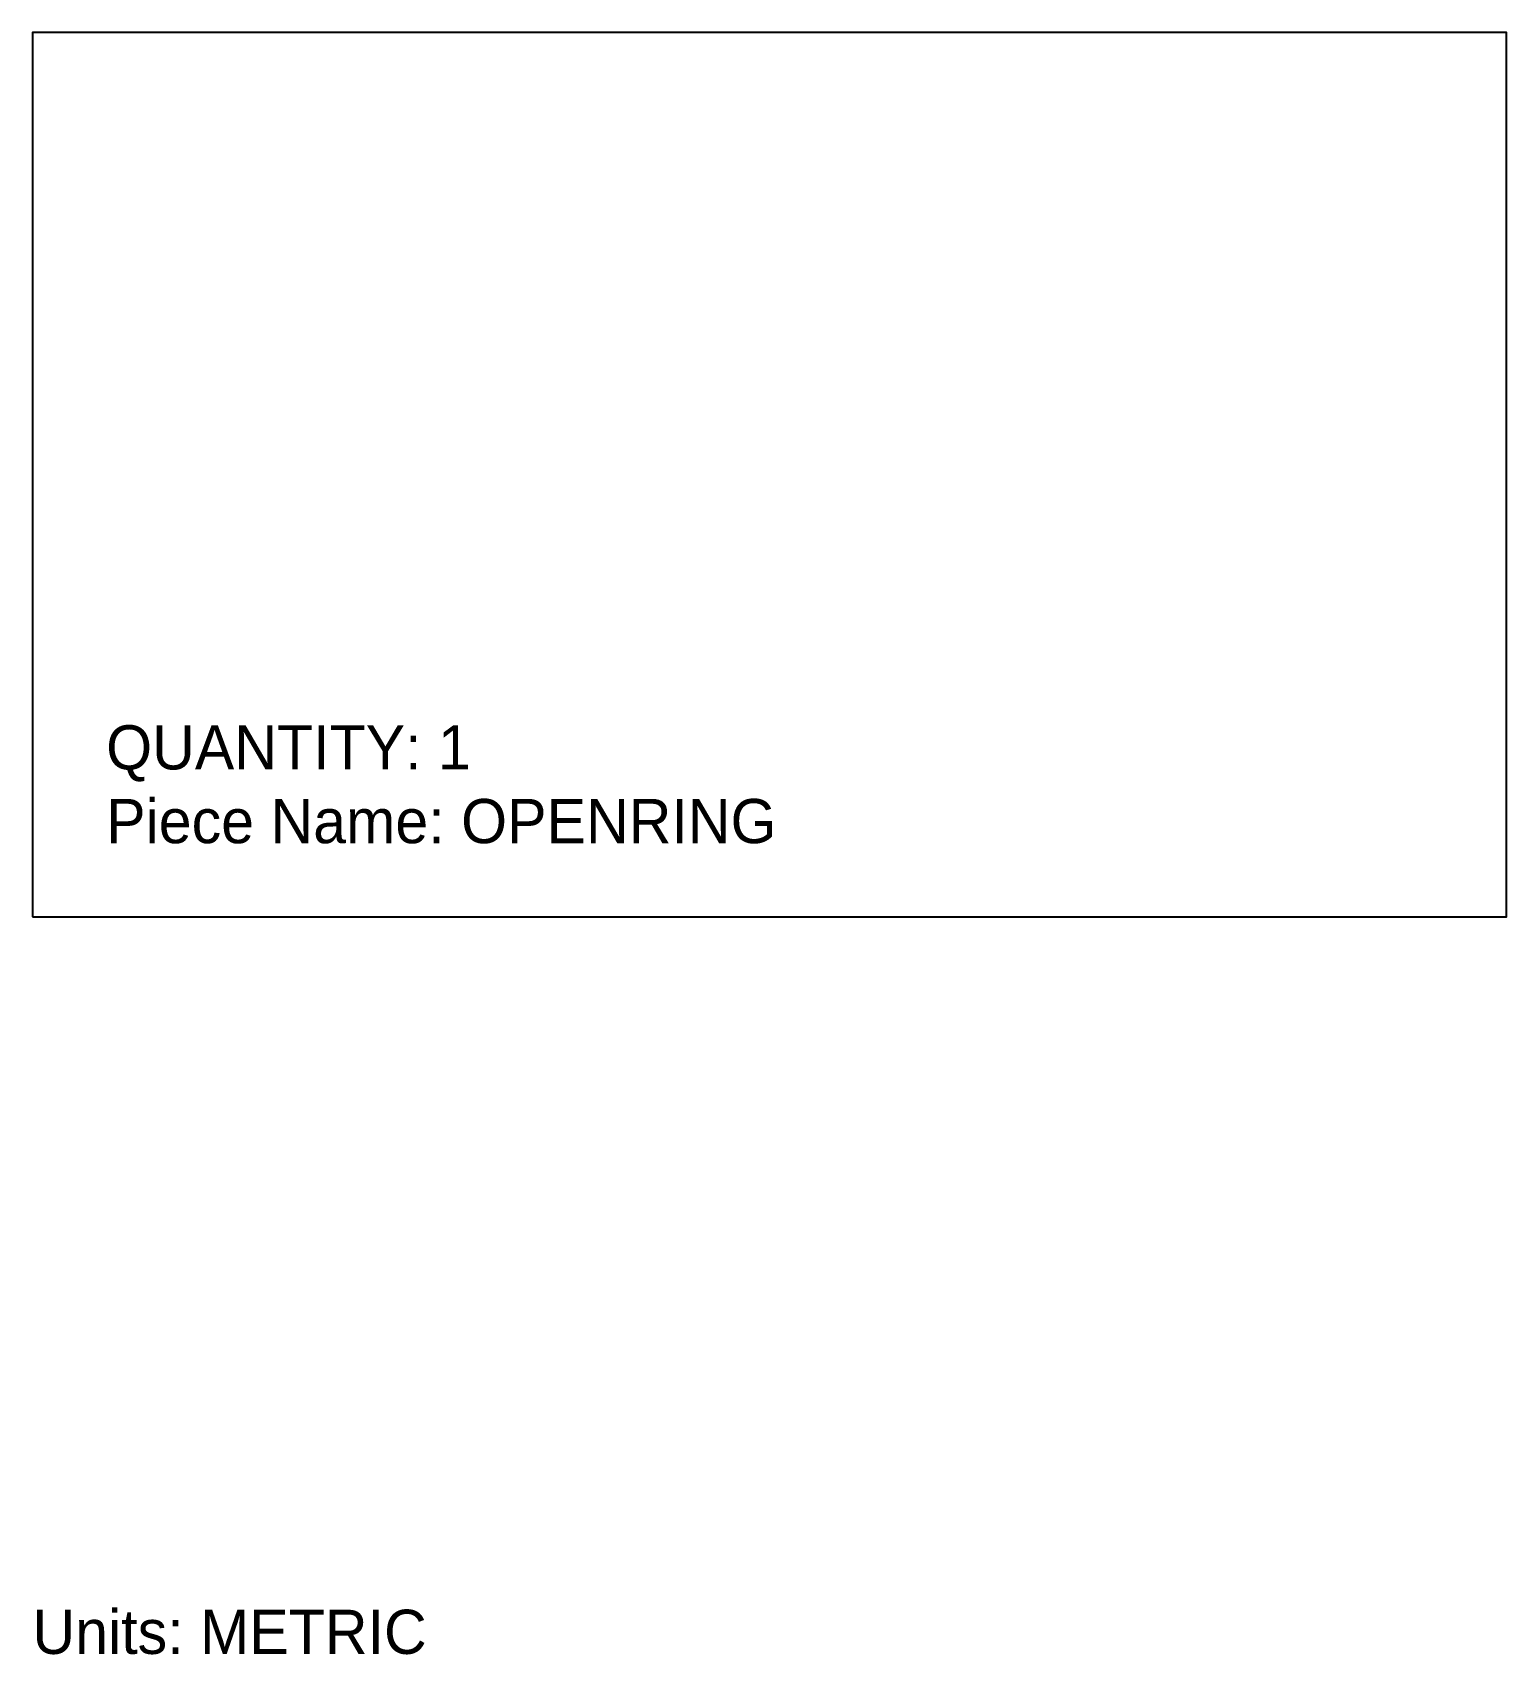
# Model space of a CAD drawing. Header units: metres. Extents: x 0 to 100, y -50 to 60.
import ezdxf

# ---------------------------------------------------------------- set-up
doc = ezdxf.new("R2010")
doc.units = ezdxf.units.M

# ---------------------------------------------------------------- blocks, each defined once
blk = doc.blocks.new('OPENRING')
at = {"layer": '1'}
blk.add_lwpolyline([(0, 0), (100, 0), (100, 60), (0, 60), (0, 0)], dxfattribs=at)
for s, p in [('QUANTITY: 1', (5, 10)), ('Piece Name: OPENRING', (5, 5))]:
    blk.add_text(s, height=3, dxfattribs=at).set_placement(p)

msp = doc.modelspace()

# ---------------------------------------------------------------- block references
msp.add_blockref('OPENRING', (0, 0))

# ---------------------------------------------------------------- texts
msp.add_text('Units: METRIC', height=3).set_placement((0, -50))

doc.saveas('drawing.dxf')
